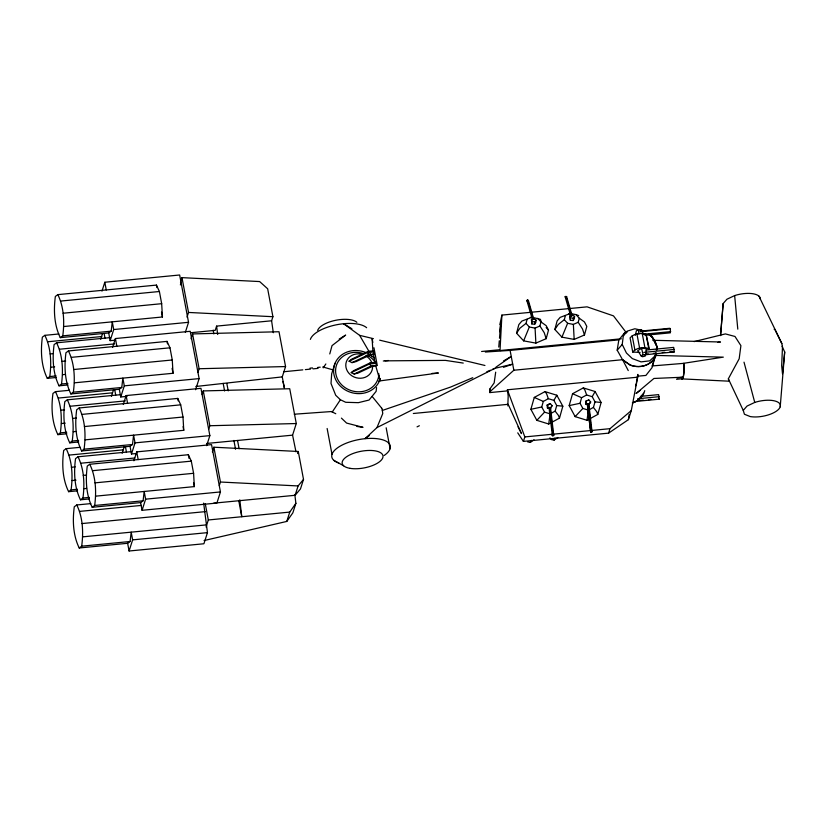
<?xml version="1.0" encoding="UTF-8"?>
<svg xmlns="http://www.w3.org/2000/svg" width="826" height="826" viewBox="0 0 826 826"><rect width="100%" height="100%" fill="white"/><g stroke="black" fill="none" stroke-linecap="round" stroke-linejoin="round"><path stroke-width="1.24" d="M635.091 401.508L659.179 399.175L658.632 394.621L640.883 396.335M645.096 354.767L674.253 351.938L673.706 347.385L645.818 350.079M507.835 405.907L508.176 396.015L507.412 389.789L637.703 377.183L637.868 374.405L636.412 382.562M626.49 332.909L613.481 315.873L587.08 306.849L501.909 315.098L500.019 350.534L621.379 338.784M550.116 413.857L544.561 412.143L541.742 406.991L543.312 401.415L548.35 398.69L553.895 400.393L556.714 405.545L555.144 411.121L550.116 413.857L548.712 424.006L536.848 420.331L530.881 409.304L534.277 397.42L545.005 391.607L556.817 395.231L562.826 406.206L559.491 418.132L548.712 424.006M498.78 347.065L499.286 340.777M499.493 338.257L500.721 323.152L499.885 331.804M723.153 303.545L720.551 335.552L723.153 303.545L726.932 299.229L734.644 295.584A18.936 7.723 -10.7 0 1 760.302 298.94M694.098 341.603L725.393 333.91L734.985 336.471L740.901 345.65L739.177 358.763L728.346 378.814L743.245 410.398L744.422 414.239L750.235 416.572A18.936 7.723 -10.7 0 0 780.219 406.815L784.7 351.99L782.057 346.29M652.241 366.011L655.834 353.125L653.376 353.394M784.7 351.99L782.501 373.734L781.664 365.732L782.49 346.951L781.85 343.585L758.949 296.131M531.49 319.548L531.82 323.926L534.649 324.298L535.816 322.501L536.064 320.137L533.957 318.66L531.49 319.548L531.82 323.926M534.649 324.298L534.907 321.933L536.064 320.137M570.002 315.821L570.332 320.199L573.161 320.571L574.328 318.774L574.586 316.41L572.47 314.933L570.002 315.821L570.332 320.199M573.161 320.571L573.42 318.206L574.586 316.41M47.299 378.349L49.777 376.553C51.594 362.831 51.036 347.932 44.852 335.335L42.363 337.142C40.557 350.864 41.104 365.753 47.299 378.349L56.22 377.492M60.288 337.648L62.776 335.852C64.583 322.13 64.025 307.231 57.841 294.634L55.352 296.441C53.545 310.163 54.103 325.052 60.288 337.648L108.712 332.961L111.19 331.164L112.264 321.83L113.709 329.543L110.157 340.673L115.227 340.178M59.028 385.825L61.506 384.028C63.323 370.306 62.766 355.407 56.581 342.811L54.093 344.618C52.286 358.339 52.833 373.228 59.028 385.825L67.949 384.957M57.892 434.652L60.37 432.855C62.187 419.123 61.63 404.234 55.445 391.638L52.957 393.444C51.15 407.166 51.697 422.055 57.892 434.652L66.813 433.784M70.881 393.95L73.359 392.154C75.176 378.422 74.619 363.533 68.434 350.936L65.946 352.743C64.139 366.465 64.686 381.354 70.881 393.95L119.295 389.263L121.783 387.466L122.847 378.132L124.303 385.845L120.751 396.976L127.09 396.356M69.756 442.839L72.234 441.043C74.051 427.31 73.493 412.422 67.309 399.825L64.82 401.622C63.013 415.354 63.561 430.243 69.756 442.839L78.677 441.972M68.62 491.676L71.098 489.88C72.915 476.158 72.358 461.259 66.173 448.663L63.685 450.469C61.878 464.191 62.425 479.09 68.62 491.676L77.541 490.82M81.609 450.975L84.087 449.179C85.904 435.457 85.346 420.558 79.162 407.961L76.673 409.768C74.867 423.49 75.414 438.379 81.609 450.975L130.023 446.298L132.511 444.491L133.575 435.168L135.03 442.87L131.479 454.001L136.548 453.505M80.473 499.802L82.951 498.006C84.768 484.284 84.211 469.385 78.026 456.788L75.538 458.595C73.731 472.317 74.278 487.206 80.473 499.802L89.384 498.935M79.213 547.979L81.691 546.182C83.509 532.46 82.951 517.561 76.766 504.965L74.278 506.772C72.461 520.494 73.018 535.382 79.213 547.979L127.627 543.291L130.116 541.495L131.179 532.161L132.635 539.874L129.083 551.004L203.908 543.756L207.46 532.636L203.65 503.106M92.202 507.278L94.68 505.481C96.497 491.749 95.94 476.86 89.755 464.264L87.267 466.07C85.46 479.792 86.007 494.681 92.202 507.278L140.616 502.59L143.105 500.793L144.168 491.46L145.624 499.172L142.072 510.303L216.897 503.055L220.449 491.935L211.549 444.625L136.724 451.874L133.884 460.774M655.235 356.522L652.034 367.642L645.901 375.438L637.29 376.222M656.061 352.681L655.751 355.211L649.752 360.848L641.059 361.881L632.324 358.587L626.418 352.981L622.226 344.452L623.258 336.203L627.161 331.154L634.833 328.769L644.104 330.803M656.36 350.162L656.815 346.373L652.375 337.235L648.699 334.375M376.563 387.57L376.119 391.359L369.057 400.042L358.37 402.665L345.722 402.293L340.405 399.743L335.707 395.272L331.009 383.47L331.67 373.827L335.026 363.306M499.833 324.639L501.909 315.098M676.99 377.864L683.216 377.193L684 371.504L683.794 363.275L723.328 357.142L655.617 355.417M495.683 372.154L494.175 382.872L489.797 389.087L489.88 392.587L507.05 390.925M517.747 432.845L523.395 441.394L608.576 433.144L628.4 419.649L629.113 414.6M489.88 392.587L490.241 391.452L513.844 370.234L622.577 359.713L630.052 364.947A20.289 18.1 17.7 0 0 656.587 353.456A20.299 18.1 17.7 0 1 630.062 365.03L622.597 359.785L617.177 350.141L618.85 339.878L510.107 350.4L485.337 352.031M645.591 354.85L646.675 348.593L641.616 348.345L637.713 350.647L641.11 355.882L642.422 356.718L645.199 356.089L645.591 354.85L643.062 354.726L641.11 355.882M628.4 419.649L631.291 410.584L637.703 377.183M635.308 335.346L636.381 330.792L638.343 329.636L640.873 329.76L644.012 334.427M587.007 420.3L597.787 414.425L601.122 402.499L595.112 391.524L583.301 387.9L572.573 393.713L569.176 405.597L575.144 416.624L587.007 420.3L588.411 410.15L582.857 408.436L580.038 403.284L581.607 397.709L586.646 394.983L592.201 396.686L595.009 401.839L593.44 407.414L589.413 409.603M537.685 318.309L540.989 321.933L546.151 325.65L548.505 330.111L546.172 338.681L535.878 343.12L523.632 340.859L516.56 333.198L518.842 324.597L521.836 321.097L531.934 317.225L540.369 319.301L541.113 321.376M571.385 313.735L575.98 314.603L579.284 318.227L584.447 321.944L586.811 326.404L584.467 334.974L574.173 339.414L561.928 337.153L554.855 329.491L557.137 320.891L560.131 317.39L570.229 313.519L568.598 313.704M635.586 385.876L636.185 383.625M516.56 333.198L519.936 328.19L526.017 323.389L527.102 319.332M546.172 338.681L544.251 332.744L539.905 325.991L540.989 321.933M554.855 329.491L558.231 324.484L564.313 319.683L565.397 315.625M584.467 334.974L582.547 329.037L578.2 322.285L579.284 318.227M329.77 353.941L332.021 345.629L345.66 335.088L339.197 339.083M101.97 291.144L104.809 282.244L179.645 274.996L188.545 322.305L185.344 332.32M100.71 339.321L102.486 333.756M112.563 347.447L115.403 338.546L190.228 331.298L199.128 378.607L195.576 389.727M111.438 396.335L113.565 389.655M123.291 404.472L126.13 395.571L200.955 388.323L209.856 435.632L206.665 445.648M122.155 453.298L124.282 446.618M180.481 282.337L181.978 277.639L259.643 281.563L267.655 288.78L272.91 316.709L271.609 320.787L273.313 332.723M180.378 284.929L181.09 282.709M187.027 317.143L188.524 312.445L181.978 277.639M191.043 338.732L192.572 333.931L279.012 331.742L285.559 366.558L282.265 376.893L284.35 387.983A29.767 5.844 84.5 0 0 282.905 381.509M197.972 372.34L199.118 368.737L192.572 333.931M271.609 320.787L216.588 326.115L215.235 330.359L190.455 332.754M202.143 394.518L203.289 390.925L289.73 388.736L296.276 423.542L292.58 435.147L295.987 451.853M208.689 429.324L209.835 425.731L203.289 390.925M212.385 451.915L213.882 447.217L298.269 451.481L303.514 479.41L300.478 488.93L295.109 495.29L213.676 503.179M206.066 527.019L208.317 519.967L205.282 503.808M219.303 485.554L220.428 482.023L213.882 447.217M297.608 453.526L298.269 451.481M204.074 540.545L286.777 521.433L289.75 512.089L295.884 503.323L294.82 494.495M295.109 495.29L298.093 485.946L303.514 479.41M295.884 503.323L292.848 512.843L286.777 521.433M523.395 441.394L524.83 436.923L507.412 389.789M640.48 330.989L640.873 329.76M608.576 433.144L610.001 428.673L631.291 410.584M641.916 330.978L669.803 328.283L670.402 328.789L670.351 332.837L644.992 335.294M523.632 340.859L529.321 327.013L526.017 323.389M561.928 337.153L567.617 323.307L564.313 319.683M556.817 395.231L553.895 400.393M595.112 391.524L592.201 396.686M369.212 435.632L365.133 438.606L376.976 427.579L382.758 413.558L382.345 410.45L450.5 387.105L472.771 377.699M527.669 441.9L530.344 442.395L531.242 440.33M549.909 437.914L551.438 439.597L554.112 440.093L555.01 438.038M566.615 296.586L566.264 297.236L565.129 296.73L566.615 296.586L572.088 315.522M550.168 408.56L552.16 405.731L550.261 403.604L547.08 405.132L547.411 407.951L549.249 408.364M588.68 404.833L590.673 402.004L588.773 399.877L585.603 401.405L585.923 404.224L588.68 404.833L590.673 402.004M332.166 412.153L340.405 399.743M370.368 362.769L369.552 363.977L351.226 372.629L354.158 374.033L358.277 372.991L372.691 366.186L376.501 365.546L375.882 362.232L370.368 362.769L353.528 370.719L351.226 372.629M368.22 351.36L367.405 352.568L349.078 361.21L352.01 362.624L356.13 361.582L370.544 354.777L374.354 354.137L373.734 350.823L368.22 351.36L351.38 359.31L349.078 361.21M323.203 367.849L325.857 363.977M618.86 339.951L624.115 333.405A20.289 18.1 17.7 0 1 627.347 331.598M643.63 393.197L636.918 401.085L632.654 402.799M617.198 350.214L622.226 344.452M743.245 410.398L747.034 406.072L754.747 402.427A18.936 7.723 -10.7 0 1 780.219 406.815M534.05 439.783L530.344 442.395M557.818 437.481L554.112 440.093M544.561 412.143L536.848 420.331M582.857 408.436L575.144 416.624M649.442 349.429L646.077 334.375C640.769 332.599 633.841 333.467 630.073 337.875L632.737 352.041L640.088 352.454M632.737 352.041C636.505 347.632 643.433 346.765 648.74 348.541L646.077 334.375M640.14 390.419L636.092 393.496L653.924 378.463L683.216 377.193M495.972 367.167L511.253 356.471L503.488 360.972M550.261 403.604L547.08 405.132M588.143 400.269L588.773 399.877M547.411 407.951L550.787 408.178M551.531 406.124L552.16 405.731M585.603 401.405L586.223 401.013L586.553 403.831L585.923 404.224M532.512 319.972L526.833 300.437L527.618 299.972L528.32 300.292L533.792 319.228M376.976 427.579L495.032 368.293L512.698 364.163L503.457 367.312M417.047 426.866L419.35 425.751M352.01 362.624L368.84 354.674L374.354 354.137M354.158 374.033L370.988 366.083L376.501 365.546M529.321 327.013L535.072 328.098L539.905 325.991M567.617 323.307L573.368 324.391L578.2 322.285M486.834 371.752L490.345 370.265M492.688 369.274L495.032 368.293M553.75 435.467L552.264 435.612L553.75 435.467L550.488 407.373M588.928 404.936L592.046 431.761L590.673 431.977L587.296 403.811L588.783 403.666M530.881 409.304L541.742 406.991M569.176 405.597L580.038 403.284M590.559 431.905L592.046 431.761M717.928 342.398L720.478 341.995L652.777 340.281M378.556 381.085L438.399 373.001L432.081 373.424M195.855 386.485L282.265 376.893M530.302 317.411L531.934 317.225M283.679 371.752L302.801 369.862M305.352 369.614L310.452 369.108M313.002 368.861L318.103 368.355M57.841 294.634L156.444 285.094L159.397 291.506L161.679 303.689L162.443 316.977L63.839 326.518M60.794 301.056L159.397 291.506M63.086 313.23L161.679 303.689M44.852 335.335L58.863 333.983M113.709 329.543L188.545 322.305M62.776 335.852L111.19 331.164M47.805 341.757L101.722 336.543M56.581 342.811L110.023 337.638M59.534 349.222L114.597 343.895M68.434 350.936L167.028 341.396L169.98 347.808L172.273 359.981L173.026 373.28L74.433 382.82M50.097 353.931L52.657 353.683M71.387 357.348L169.98 347.808M61.826 361.406L65.667 361.034M50.851 367.219L54.671 366.858M73.669 369.532L172.273 359.981M62.58 374.694L65.13 374.446M49.777 376.553L56.158 375.933M374.23 351.907L367.405 352.568L368.84 354.674M61.506 384.028L67.887 383.409M639.985 331.732L670.402 328.789M644.125 334.189L670.743 331.608M55.445 391.638L69.456 390.285M124.303 385.845L199.128 378.607M309.967 368.169L312.527 367.921M317.649 367.425L320.209 367.178M383.295 361.003L388.396 360.508M481.599 351.484L499.472 349.749M73.359 392.154L121.783 387.466M376.377 363.316L369.552 363.977L370.988 366.083M58.388 398.06L112.315 392.835M67.309 399.825L120.741 394.652M70.251 406.237L125.315 400.909M643.867 352.382L674.295 349.439M79.162 407.961L177.755 398.421L180.708 404.833L183 417.016L183.754 430.305L85.161 439.855M60.68 410.233L64.531 409.861M645.767 354.127L648.296 353.889M662.245 352.537L664.785 352.289M669.855 351.793L674.253 351.938M82.115 414.384L180.708 404.833M72.543 418.421L76.395 418.049M61.444 423.521L65.264 423.16M84.407 426.557L183 417.016M60.37 432.855L66.741 432.235M73.308 431.709L75.847 431.461M676.546 379.299L681.677 378.793A16.923 3.335 84.6 0 0 683.216 377.172M72.234 441.043L78.604 440.423M413.33 413.496L508.186 404.317M66.173 448.663L80.184 447.31M135.03 442.87L209.856 435.632M84.087 449.179L132.511 444.491M637.662 398.762L659.22 396.676M69.126 455.085L123.043 449.86M639.561 400.507L643.371 400.135M648.441 399.65L650.971 399.402M206.583 443.469L292.58 435.147M78.026 456.788L131.458 451.615M80.969 463.2L134.752 457.996M89.755 464.264L188.349 454.723L191.302 461.135L193.594 473.308L194.347 486.607L95.754 496.147M71.408 467.258L75.259 466.886M92.698 470.675L191.302 461.135M83.261 475.384L85.821 475.136M72.172 480.556L75.992 480.185M524.83 436.923L610.001 428.673M94.99 482.859L193.594 473.308M71.098 489.88L77.468 489.26M84.025 488.672L86.565 488.434M82.951 498.006L89.322 497.386M76.766 504.965L90.777 503.612M145.624 499.172L220.449 491.935M94.68 505.481L143.105 500.793M79.709 511.387L141.339 505.419M82.001 523.56L205.251 511.635M208.317 519.967L289.75 512.089M82.755 536.848L206.015 524.923M132.635 539.874L207.46 532.636M81.691 546.182L130.116 541.495M294.262 414.218L331.422 411.544L335.779 413.723M199.118 368.737L285.559 366.558M209.835 425.731L296.276 423.542M385.019 360.848L445.482 360.394L463.241 363.079M595.009 401.839L601.122 402.499M556.714 405.545L562.826 406.206M188.524 312.445L272.91 316.709M220.428 482.023L298.093 485.946M652.23 365.939L683.814 363.347A16.892 3.314 84.5 0 1 681.687 378.876L729.079 381.189L728.356 378.866M570.59 317.834L573.42 318.206M532.068 321.562L534.907 321.933M774.127 329.213L774.809 329.316L781.85 343.585M356.832 426.423L363.017 427.331L346.59 423.077L341.417 418.121M586.553 403.831L589.299 404.451M351.897 328.779L343.513 323.668L359.62 335.346L373.404 338.66M379.671 340.167L484.934 365.474M322.78 366.93L333.683 370.089M572.573 393.713L581.607 397.709M534.277 397.42L543.312 401.415M575.98 314.603L578.665 315.594M333.849 460.361L343.616 465.771M587.296 403.811L590.673 431.977M658.58 398.669L659.179 399.175M546.162 327.54L548.505 330.111M372.268 396.583L381.798 408.323M593.44 407.414L596.754 411.751L597.787 414.425M555.144 411.121L558.459 415.457L559.491 418.132M583.301 387.9L584.86 389.986L586.646 394.983M545.005 391.607L546.564 393.692L548.35 398.69M359.62 335.346L368.954 351.349M370.193 353.487L372.061 356.687M622.577 359.713L628.256 370.575M518.026 426.794L521.505 433.64L508.723 405.483M526.833 300.437L527.05 301.036M565.913 296.266L571.726 316.389M565.129 296.73L570.807 316.265M527.618 299.972L533.08 318.908M744.009 362.16L754.747 402.427M381.777 408.25L382.428 410.728M641.616 348.345L643.062 354.726M642.225 333.415L644.889 347.581M636.929 333.921L639.592 348.087M632.2 335.717L634.864 349.883M510.107 350.4L513.844 370.234M489.797 389.087L490.241 391.452M373.941 347.736L377.286 365.546M372.836 342.46L372.144 338.753L372.887 351.04M379.124 375.892L380.063 380.838L375.562 365.288M373.331 353.414L375.118 362.913M386.165 427.785L390.099 448.704M327.137 428.488L332 454.321M226.83 383.481L228.224 390.874M237.558 440.475L239.106 448.735M213.149 330.142L213.862 333.941M223.165 383.388L224.6 390.987M233.903 440.434L235.565 449.303M238.735 500.566L241.77 516.735L239.788 499.823M156.444 285.094L156.899 287.551M161.514 312.073L162.443 316.977M167.028 341.396L167.492 343.843M172.107 368.375L173.026 373.28M177.755 398.421L178.22 400.878M183.062 426.629L183.754 430.305M188.349 454.723L189.04 458.399M193.656 482.931L194.347 486.607M104.809 282.244L106.265 289.947M115.403 338.546L116.848 346.249M126.13 395.571L127.576 403.274M136.724 451.874L138.169 459.576M108.712 332.961L110.157 340.673M119.295 389.263L120.751 396.976M130.023 446.298L131.479 454.001M140.616 502.59L142.072 510.303M104.169 333.725L105.005 338.123M114.69 389.635L115.723 395.138M125.407 446.598L126.44 452.101M127.627 543.291L129.083 551.004M638.343 329.636L638.952 334.179M216.588 326.115L217.682 334.489M588.484 405.07L588.928 408.901M589.372 412.742L589.671 415.292M590.115 419.123L590.559 422.953M591.003 426.784L591.302 429.334M588.143 403.677L591.406 431.771M550.477 411.338L550.921 415.168M551.376 418.999L551.82 422.829M552.109 425.38L552.553 429.21M552.997 433.041L553.296 435.601M549.848 407.383L553.11 435.478M549.001 407.517L552.377 435.684M547.71 404.74L548.041 407.559M734.644 295.584L737.794 329.151M573.368 324.391L574.173 339.414M535.072 328.098L535.878 343.12M310.38 339.383A29.767 12.132 -10.7 0 1 335.862 324.907A29.767 12.132 -10.7 0 1 366.63 327.715M338.846 463.014A29.767 12.132 -10.7 0 1 340.477 445.947A29.767 12.132 -10.7 0 1 380.59 439.277A29.767 12.132 -10.7 0 1 384.162 455.487M380.259 378.545A23.902 21.321 17.7 0 1 350.792 392.391A23.902 21.321 17.7 0 1 334.736 364.06A23.902 21.321 17.7 0 1 365.422 352.372M368.757 353.962A23.902 21.321 17.7 0 1 374.643 358.525M644.745 390.657A20.299 18.1 17.7 0 1 632.344 402.923M649.05 334.334A20.289 18.1 17.7 0 1 657.083 349.863A20.299 18.1 17.7 0 0 656.804 346.373L652.437 337.524A20.299 18.1 17.7 0 0 649.071 334.406M317.659 330.431A20.743 8.456 -10.7 0 1 335.418 320.343A20.743 8.456 -10.7 0 1 356.863 322.305M624.115 333.477A20.299 18.1 17.7 0 1 627.347 331.67M372.547 366.021A13.526 12.07 17.7 0 1 358.598 378.184A13.526 12.07 17.7 0 1 345.939 363.368A13.526 12.07 17.7 0 1 362.717 354.509M365.887 355.913A13.526 12.07 17.7 0 1 371.793 362.697M378.907 373.848A21.868 19.504 17.7 0 1 354.777 391.493A21.868 19.504 17.7 0 1 336.037 366.775A21.868 19.504 17.7 0 1 363.574 353.621M366.992 355.077A21.868 19.504 17.7 0 1 375.365 362.366M349.976 468.332A20.743 8.456 -10.7 0 0 382.82 457.645A20.743 8.456 -10.7 0 0 354.922 452.844A20.743 8.456 -10.7 0 0 349.976 468.332"/></g></svg>
